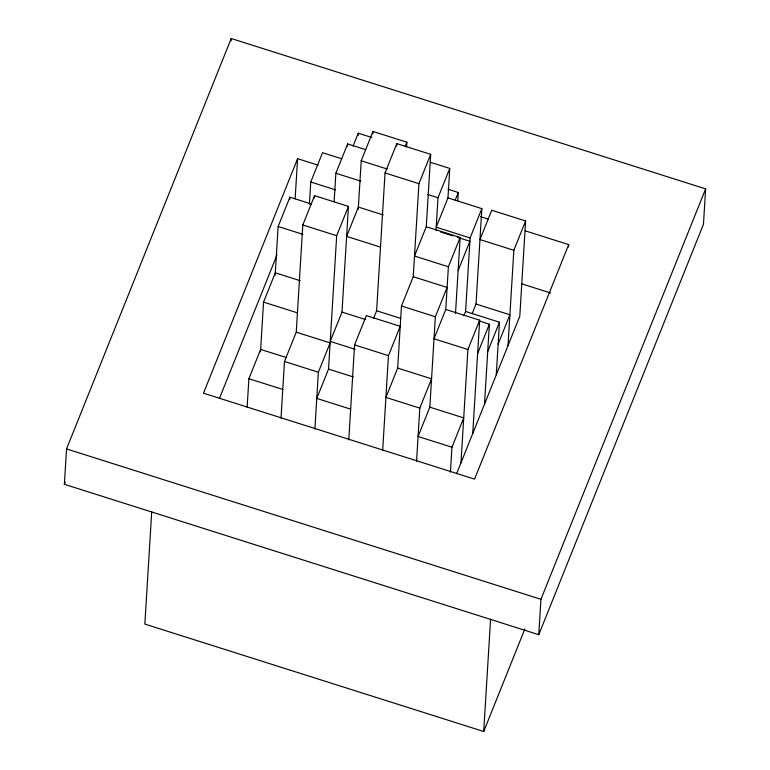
<?xml version="1.0" encoding="UTF-8"?>
<svg xmlns="http://www.w3.org/2000/svg" width="770" height="770" viewBox="0 0 770 770"><rect width="100%" height="100%" fill="white"/><g stroke="black" fill="none" stroke-linecap="round" stroke-linejoin="round"><path stroke-width="1.16" d="M64.372 484.301L66.538 448.92L231.221 38.5L705.628 188.881L703.462 224.272L538.779 634.692L64.372 484.301L65.267 482.078M151.719 511.713L144.847 624.085L483.714 731.5L524.861 628.955M231.077 40.858L231.221 38.5M247.131 407.388L248.883 378.705L260.645 349.397L286.623 357.627M260.501 351.784L263.542 302.119L275.304 272.801L300.156 280.684M275.159 275.179L278.134 226.505L289.895 197.187L311.359 203.992M289.751 199.584L289.895 197.187M281.012 418.129L284.476 361.486L296.248 332.168L302.803 224.975L314.564 195.657L348.454 206.399L341.986 312.091L330.224 341.408L355.076 349.282M295.141 198.776L297.595 158.668L318.183 165.203M309.405 204.214L310.762 182.009L322.534 152.701L341.736 158.784M314.42 198.034L314.564 195.657M314.892 429.111L318.366 372.228L330.128 342.91L296.248 332.168M334.132 201.682L335.874 173.25L347.636 143.932L365.712 149.659M350.648 409.149L316.768 398.408L328.53 369.09L336.683 235.716L348.454 206.399M347.491 146.252L347.636 143.932M358.127 135.52L358.262 133.2L371.823 137.493M358.233 209.411L361.207 160.786L372.969 131.468L406.858 142.209L406.57 146.926M348.772 439.853L354.575 344.912L366.347 315.594L400.227 326.336L388.465 355.653L382.661 450.575M372.824 133.855L372.969 131.468M373.556 318.366L376.607 310.762L385.039 172.932L396.8 143.615L430.69 154.356L426.262 226.717L414.501 256.035L448.39 266.776L445.772 309.444L434.011 338.762L467.9 349.503L460.97 462.837M396.666 145.944L396.8 143.615M416.551 461.307L419.804 408.139L385.914 397.397L397.676 368.079L401.468 306.017L413.24 276.7L418.928 183.674L430.69 154.356M436.003 230.528L438.005 197.746L449.767 168.438L430.565 162.345M450.431 472.048L451.952 447.216L418.062 436.475L429.833 407.157L435.358 316.759L447.12 287.441L413.24 276.7M463.848 315.815L465.59 311.475L470.095 237.949L436.205 227.208L447.967 197.89L449.767 168.438M457.765 200.787L458.266 192.471L448.101 189.256M455.503 313.457L460.152 237.458L426.262 226.717M472.097 313.814L476.014 304.044L481.856 208.631L447.967 197.89M472.732 433.52L479.662 320.185L445.772 309.444M484.494 404.202L489.383 324.199L479.219 320.975M496.255 374.894L499.48 322.216L465.59 311.475M483.714 731.5L490.586 619.128M508.017 345.576L513.85 250.298L525.612 220.98L491.722 210.239L479.96 239.557L513.85 250.298M525.612 220.98L519.788 316.258L456.61 473.694M538.779 634.692L540.944 599.301L705.628 188.881M568.539 246.968L568.684 244.61L525.217 230.827M297.595 158.668L203.482 393.2L474.57 479.133L568.684 244.61M219.412 398.485L276.95 255.101M353.035 146.223L358.262 133.2M405.116 146.55L406.858 142.209M455.224 200.075L458.266 192.471M448.39 266.776L460.152 237.458M470.095 237.949L481.856 208.631M458.121 270.588L469.883 241.27L457.467 237.333M419.804 408.139L431.566 378.821L397.676 368.079M467.9 349.503L479.662 320.185M477.621 353.517L489.383 324.199M487.718 351.524L499.48 322.216M451.952 447.216L463.713 417.898L429.833 407.157M498.142 344.103L509.904 314.786L476.014 304.044M361.207 160.786L387.185 169.025M385.039 172.932L418.928 183.674M427.841 194.531L438.005 197.746M480.605 216.688L488.613 219.229M335.874 173.25L360.726 181.123M310.762 182.009L335.614 189.892M440.517 231.963L452.943 235.899M383.229 214.946L358.377 207.063L346.615 236.38L380.505 247.122M521.964 283.909L550.56 292.966M302.803 224.975L336.683 235.716M278.134 226.505L302.985 234.378M401.468 306.017L435.358 316.759M376.607 310.762L400.333 318.28M341.986 312.091L365.702 319.608M263.542 302.119L297.422 312.861M354.575 344.912L388.465 355.653M328.53 369.09L353.382 376.973M284.476 361.486L318.366 372.228M248.883 378.705L282.773 389.447M66.538 448.92L540.944 599.301"/></g></svg>
